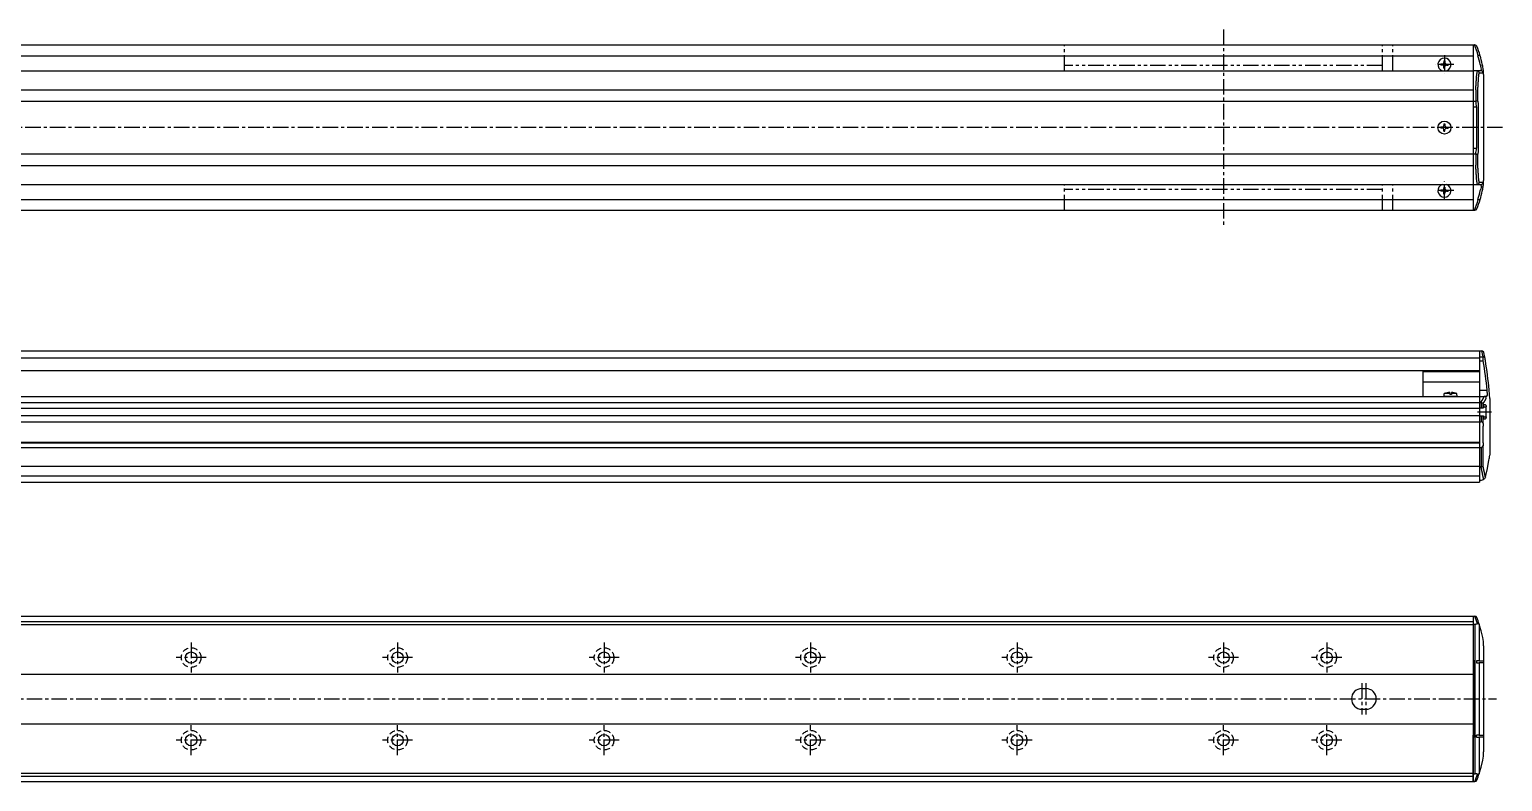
# Model space of a CAD drawing. Extents: x -708 to 734, y 146 to 576.
# Drawn here: x 21 to 734, y 212 to 576 of the extents above; entities that cross this region are included whole.
import ezdxf

# ---------------------------------------------------------------- set-up
doc = ezdxf.new("R2010")
doc.units = 0
for name, pattern in [('CENTER', [12, 7.5, -1.5, 1.5, -1.5]), ('DASHED', [4.5, 3, -1.5]), ('PHANTOM', [15, 7.5, -1.5, 1.5, -1.5, 1.5, -1.5])]:
    doc.linetypes.add(name, pattern=pattern)
doc.layers.get('0').update_dxf_attribs({"linetype": 'CONTINUOUS'})
doc.layers.add('CENTER', color=1, linetype='CENTER')

# ---------------------------------------------------------------- blocks, each defined once
blk = doc.blocks.new('DTL0004')
at = {"color": 0, "linetype": 'CONTINUOUS'}
for p, q in [((-3.15, 0), (-3.04, 1.3)), ((3.15, 0), (-3.15, 0)), ((-0.4, 1.3), (-3.04, 1.3)), ((-0.4, 1.89), (-0.4, 0.9)), ((0.4, 0.9), (-0.4, 0.9)), ((0.4, 1.89), (0.4, 0.9)), ((3.04, 1.3), (0.4, 1.3)), ((3.15, 0), (3.04, 1.3))]:
    blk.add_line(p, q, dxfattribs=at)
for start, end in [(92.87228, 112.35653), (67.64347, 87.12772)]:
    blk.add_arc((0, -6.08), 7.98, start, end, dxfattribs=at)
at = {"color": 0}
blk.add_point((0, 0), dxfattribs=at)
blk.add_point((0, 0), dxfattribs=at)

msp = doc.modelspace()

# ---------------------------------------------------------------- linework, layer by layer
at = {"color": 7, "linetype": 'CONTINUOUS'}
for p, q in [((-537.79, 568.36), (720.21, 568.36)), ((720.21, 568.36), (720.21, 488.36)), ((720.21, 568.36), (720.79, 568.36)), ((720.99, 568.36), (720.79, 568.36)), ((-223.79, 563.16), (720.21, 563.16)), ((704.46, 559.11), (704.46, 558.61)), ((705.21, 559.11), (704.46, 559.11)), ((705.21, 558.61), (704.46, 558.61)), ((705.96, 560.61), (705.96, 559.86)), ((705.96, 560.61), (706.46, 560.61)), ((705.96, 557.11), (705.96, 557.87)), ((705.96, 557.11), (706.46, 557.11)), ((706.46, 560.61), (706.46, 559.86)), ((706.46, 557.11), (706.46, 557.87)), ((707.2, 559.11), (707.96, 559.11)), ((707.2, 558.61), (707.96, 558.61)), ((707.96, 559.11), (707.96, 558.61)), ((722.6, 563.19), (722.45, 563.17)), ((723.59, 558.86), (723.81, 558.13)), ((724.79, 558.09), (724.57, 559.08)), ((-537.79, 555.86), (720.21, 555.86)), ((723.88, 555.86), (720.21, 555.86)), ((723.04, 554.86), (724.87, 554.86)), ((725.11, 555.98), (725.11, 555.99)), ((725.21, 554.01), (725.21, 502.71)), ((-537.79, 546.63), (720.21, 546.63)), ((721.39, 546.61), (721.4, 546.61)), ((721.4, 546.61), (721.4, 541.12)), ((722.38, 541.7), (722.38, 546.44)), ((-537.79, 541.1), (720.21, 541.1)), ((720.21, 541.11), (721.29, 541.11)), ((720.21, 538.36), (721.72, 538.36)), ((721.4, 541.12), (721.29, 541.11)), ((721.72, 538.36), (721.72, 518.36)), ((722.71, 518.36), (722.71, 538.36)), ((704.46, 528.61), (704.46, 528.11)), ((705.21, 528.61), (704.46, 528.61)), ((705.21, 528.11), (704.46, 528.11)), ((705.96, 530.11), (705.96, 529.36)), ((705.96, 530.11), (706.46, 530.11)), ((706.46, 530.11), (706.46, 529.36)), ((707.2, 528.61), (707.96, 528.61)), ((707.2, 528.11), (707.96, 528.11)), ((707.96, 528.61), (707.96, 528.11)), ((705.96, 526.61), (705.96, 527.37)), ((705.96, 526.61), (706.46, 526.61)), ((706.46, 526.61), (706.46, 527.37)), ((-537.79, 515.63), (720.21, 515.63)), ((720.21, 518.36), (721.72, 518.36)), ((720.21, 515.61), (721.29, 515.61)), ((721.29, 515.61), (721.4, 515.61)), ((721.4, 515.61), (721.4, 510.11)), ((722.38, 510.29), (722.38, 515.02)), ((-537.79, 510.09), (720.21, 510.09)), ((721.4, 510.11), (721.39, 510.11)), ((-537.79, 500.86), (720.21, 500.86)), ((705.96, 499.61), (705.96, 498.86)), ((705.96, 499.61), (706.46, 499.61)), ((706.46, 499.61), (706.46, 498.86)), ((720.21, 500.86), (723.88, 500.86)), ((724.87, 501.86), (723.04, 501.86)), ((725.11, 500.73), (725.11, 500.75)), ((-223.79, 493.56), (720.21, 493.56)), ((704.46, 498.11), (704.46, 497.61)), ((705.21, 498.11), (704.46, 498.11)), ((705.21, 497.61), (704.46, 497.61)), ((705.96, 496.11), (705.96, 496.87)), ((705.96, 496.11), (706.46, 496.11)), ((706.46, 496.11), (706.46, 496.87)), ((707.2, 498.11), (707.96, 498.11)), ((707.2, 497.61), (707.96, 497.61)), ((707.96, 498.11), (707.96, 497.61)), ((722.6, 493.54), (722.45, 493.56)), ((723.59, 497.86), (723.81, 498.6)), ((724.57, 497.64), (724.79, 498.64)), ((-537.79, 488.36), (720.21, 488.36)), ((720.21, 488.36), (720.79, 488.36)), ((720.79, 488.36), (720.99, 488.36)), ((-223.79, 420.28), (723.21, 420.28)), ((-223.79, 416.92), (723.21, 416.92)), ((723.21, 420.28), (723.21, 357.78)), ((723.21, 420.28), (723.21, 410.78)), ((723.21, 420.28), (724.39, 420.28)), ((723.21, 420.28), (723.21, 410.78)), ((723.21, 417.39), (724.9, 417.39)), ((723.21, 415.51), (725.06, 415.51)), ((724.4, 420.28), (724.39, 420.28)), ((-223.79, 410.78), (723.21, 410.78)), ((695.71, 410.78), (695.71, 398.28)), ((695.71, 410.31), (723.21, 410.31)), ((695.71, 405.32), (723.21, 405.32)), ((723.21, 401.28), (726.88, 401.28)), ((-537.79, 398.28), (723.21, 398.28)), ((-537.79, 395.28), (723.21, 395.28)), ((-537.79, 392.53), (723.21, 392.53)), ((723.21, 398.28), (725.45, 398.28)), ((723.21, 398.28), (723.21, 356.78)), ((723.21, 395.28), (723.79, 395.28)), ((723.21, 392.68), (725.17, 392.68)), ((723.79, 395.28), (723.99, 395.26)), ((723.99, 395.26), (723.99, 392.68)), ((724.92, 392.68), (724.92, 394.7)), ((726.12, 394.13), (725.17, 394.13)), ((725.17, 394.13), (725.17, 392.68)), ((725.17, 393.13), (726.44, 393.13)), ((726.59, 398.28), (725.45, 398.28)), ((725.45, 398.28), (725.6, 398.27)), ((726.44, 388.43), (726.44, 393.13)), ((726.81, 398.37), (726.59, 398.28)), ((728.11, 398.6), (728.11, 398.59)), ((728.21, 397.28), (728.21, 369.78)), ((-537.79, 389.03), (723.21, 389.03)), ((-537.79, 386.02), (723.21, 386.02)), ((723.21, 388.88), (725.17, 388.88)), ((723.21, 386.02), (723.99, 386.02)), ((723.99, 388.88), (723.99, 386.02)), ((724.92, 385.21), (724.92, 388.88)), ((725.17, 388.88), (725.17, 387.43)), ((725.17, 388.43), (726.44, 388.43)), ((725.17, 387.43), (726.12, 387.43)), ((725.06, 375.78), (725.06, 383.78)), ((-537.79, 376.08), (723.21, 376.08)), ((-537.79, 375.78), (723.21, 375.78)), ((-537.79, 373.54), (723.21, 373.54)), ((723.21, 373.54), (723.99, 373.54)), ((723.99, 373.54), (723.99, 364.28)), ((724.92, 364.55), (724.92, 374.35)), ((-537.79, 364.55), (723.21, 364.55)), ((723.21, 364.28), (723.93, 364.28)), ((723.99, 364.28), (723.93, 364.28)), ((-537.79, 359.78), (723.21, 359.78)), ((-537.79, 356.78), (723.21, 356.78)), ((723.21, 357.78), (724.15, 357.78)), ((726.09, 359.31), (726.05, 359.17)), ((-537.79, 291.83), (720.21, 291.83)), ((-537.79, 289.23), (720.21, 289.23)), ((-537.79, 287.83), (720.21, 287.83)), ((720.21, 291.83), (720.21, 211.83)), ((720.21, 291.83), (720.21, 269.38)), ((720.21, 291.83), (720.93, 291.83)), ((720.21, 288.08), (721.15, 288.08)), ((720.93, 291.83), (720.99, 291.83)), ((721.15, 215.58), (721.15, 288.08)), ((723.05, 288.04), (723.09, 287.91)), ((723.09, 287.91), (723.09, 270.33)), ((725.21, 277.48), (725.21, 226.18)), ((720.66, 270.33), (720.21, 270.33)), ((720.21, 269.38), (720.66, 269.37)), ((720.66, 270.33), (720.66, 233.33)), ((723.09, 270.33), (721.71, 270.33)), ((721.71, 270.33), (721.71, 269.33)), ((721.71, 269.33), (723.09, 269.33)), ((723.09, 270.33), (725.04, 270.33)), ((723.09, 269.33), (723.09, 234.33)), ((725.04, 269.33), (723.09, 269.33)), ((725.04, 270.33), (725.21, 270.27)), ((725.21, 269.27), (725.04, 269.33)), ((-537.79, 263.83), (720.21, 263.83)), ((666.21, 256.83), (668.21, 256.83)), ((666.21, 246.83), (668.21, 246.83)), ((-537.79, 239.83), (720.21, 239.83)), ((720.66, 234.29), (720.21, 234.28)), ((720.21, 211.83), (720.21, 234.28)), ((720.66, 233.33), (720.21, 233.33)), ((723.09, 234.33), (721.71, 234.33)), ((721.71, 233.33), (721.71, 234.33)), ((721.71, 233.33), (723.09, 233.33)), ((723.09, 234.33), (725.04, 234.33)), ((723.09, 233.33), (723.09, 215.75)), ((725.04, 233.33), (723.09, 233.33)), ((725.04, 234.33), (725.21, 234.39)), ((725.21, 233.39), (725.04, 233.33)), ((-537.79, 215.83), (720.21, 215.83)), ((-537.79, 214.43), (720.21, 214.43)), ((720.21, 215.58), (721.15, 215.58)), ((723.09, 215.75), (723.05, 215.62)), ((-537.79, 211.83), (720.21, 211.83)), ((720.21, 211.83), (720.93, 211.83)), ((720.99, 211.83), (720.93, 211.83))]:
    msp.add_line(p, q, dxfattribs=at)
at = {"color": 3, "linetype": 'PHANTOM'}
for p, q in [((522.21, 555.86), (522.21, 568.36)), ((676.21, 555.86), (676.21, 568.36)), ((681.21, 555.86), (681.21, 568.36)), ((676.21, 558.36), (522.21, 558.36)), ((522.21, 488.36), (522.21, 500.86)), ((676.21, 488.36), (676.21, 500.86)), ((681.21, 488.36), (681.21, 500.86)), ((676.21, 498.36), (522.21, 498.36))]:
    msp.add_line(p, q, dxfattribs=at)
at = {"color": 7, "linetype": 'CONTINUOUS'}
for points in [[(723.49, 563.19), (723.49, 563.19), (723.48, 563.21), (723.37, 563.27), (723.17, 563.28), (722.9, 563.25), (722.6, 563.19)], [(724.11, 556.67), (724.02, 557.22), (723.81, 558.13)], [(724.11, 500.06), (724.02, 499.5), (723.81, 498.6)], [(723.49, 493.54), (723.49, 493.54), (723.48, 493.52), (723.37, 493.46), (723.17, 493.45), (722.9, 493.48), (722.6, 493.54)], [(725.06, 415.51), (725.02, 415.94), (724.97, 416.56), (724.93, 417.06), (724.9, 417.39)], [(726.12, 394.13), (726.13, 394.13), (726.24, 394.06), (726.33, 393.89), (726.39, 393.65), (726.43, 393.36), (726.44, 393.13)], [(726.81, 398.37), (727.02, 398.77), (727.11, 399.24)], [(726.44, 388.43), (726.43, 388.33), (726.41, 388.01), (726.35, 387.72), (726.25, 387.52), (726.15, 387.43), (726.12, 387.43)], [(724.92, 385.21), (725, 384.72), (725.06, 383.78)], [(725.06, 375.78), (725.04, 375.24), (724.92, 374.35)], [(726.09, 359.31), (727.01, 363.4), (727.79, 367.36)], [(723.05, 288.04), (723.01, 288.14), (722.86, 288.27), (722.6, 288.32), (722.21, 288.25)], [(724.79, 281.56), (724.01, 284.83), (723.09, 287.91)], [(723.09, 215.75), (724.01, 218.84), (724.79, 222.1)], [(722.21, 215.41), (722.42, 215.35), (722.73, 215.35), (722.95, 215.45), (723.05, 215.62)]]:
    msp.add_lwpolyline(points, dxfattribs=at)
for points in [[(721.39, 546.61, 0), (721.39, 546.68, 0), (721.39, 546.74, 0), (721.4, 546.8, 0), (721.4, 546.86, 0), (721.41, 546.92, 0), (721.41, 546.99, 0), (721.41, 547.05, 0), (721.42, 547.11, 0), (721.42, 547.17, 0), (721.43, 547.23, 0), (721.43, 547.29, 0), (721.44, 547.36, 0), (721.44, 547.42, 0), (721.44, 547.48, 0), (721.45, 547.54, 0), (721.45, 547.6, 0), (721.46, 547.67, 0), (721.46, 547.73, 0), (721.46, 547.79, 0), (721.47, 547.85, 0), (721.47, 547.91, 0), (721.48, 547.98, 0), (721.48, 548.04, 0), (721.49, 548.1, 0), (721.49, 548.16, 0), (721.49, 548.22, 0), (721.5, 548.29, 0), (721.5, 548.35, 0), (721.51, 548.41, 0), (721.51, 548.47, 0), (721.51, 548.53, 0), (721.52, 548.6, 0), (721.52, 548.66, 0), (721.53, 548.72, 0), (721.53, 548.78, 0), (721.53, 548.84, 0), (721.54, 548.9, 0), (721.54, 548.97, 0), (721.55, 549.03, 0), (721.55, 549.09, 0), (721.55, 549.15, 0), (721.56, 549.22, 0), (721.56, 549.28, 0), (721.57, 549.34, 0), (721.57, 549.4, 0), (721.58, 549.46, 0), (721.58, 549.52, 0), (721.58, 549.59, 0), (721.59, 549.65, 0), (721.59, 549.71, 0), (721.6, 549.77, 0), (721.6, 549.84, 0), (721.6, 549.9, 0), (721.61, 549.96, 0), (721.61, 550.02, 0), (721.61, 550.08, 0), (721.62, 550.14, 0), (721.62, 550.21, 0), (721.63, 550.27, 0), (721.63, 550.33, 0), (721.63, 550.39, 0), (721.64, 550.45, 0), (721.64, 550.52, 0), (721.65, 550.58, 0), (721.65, 550.64, 0), (721.65, 550.7, 0), (721.66, 550.76, 0), (721.66, 550.83, 0), (721.67, 550.89, 0), (721.67, 550.95, 0), (721.67, 551.01, 0), (721.68, 551.07, 0), (721.68, 551.14, 0), (721.69, 551.2, 0), (721.69, 551.26, 0), (721.69, 551.32, 0), (721.7, 551.38, 0), (721.7, 551.45, 0), (721.71, 551.51, 0), (721.71, 551.57, 0), (721.71, 551.63, 0), (721.72, 551.69, 0), (721.72, 551.76, 0), (721.73, 551.82, 0), (721.73, 551.88, 0), (721.74, 551.94, 0), (721.74, 552, 0), (721.74, 552.07, 0), (721.75, 552.13, 0), (721.75, 552.19, 0), (721.75, 552.25, 0), (721.76, 552.31, 0), (721.76, 552.38, 0), (721.77, 552.44, 0), (721.77, 552.5, 0), (721.77, 552.56, 0), (721.78, 552.62, 0), (721.78, 552.69, 0), (721.79, 552.75, 0), (721.79, 552.81, 0), (721.79, 552.87, 0), (721.8, 552.93, 0), (721.8, 553, 0), (721.8, 553.06, 0), (721.81, 553.12, 0), (721.81, 553.18, 0), (721.82, 553.24, 0), (721.82, 553.31, 0), (721.83, 553.37, 0), (721.83, 553.43, 0), (721.83, 553.49, 0), (721.84, 553.55, 0), (721.84, 553.62, 0), (721.84, 553.68, 0), (721.85, 553.74, 0), (721.85, 553.8, 0), (721.86, 553.87, 0), (721.86, 553.93, 0), (721.86, 553.99, 0), (721.87, 554.05, 0), (721.87, 554.11, 0), (721.88, 554.17, 0), (721.88, 554.24, 0), (721.88, 554.3, 0), (721.89, 554.36, 0), (721.89, 554.42, 0), (721.89, 554.49, 0), (721.9, 554.55, 0)], [(722.38, 546.44, 0), (722.38, 546.5, 0), (722.39, 546.56, 0), (722.39, 546.62, 0), (722.4, 546.68, 0), (722.4, 546.74, 0), (722.4, 546.8, 0), (722.41, 546.86, 0), (722.41, 546.92, 0), (722.42, 546.98, 0), (722.42, 547.04, 0), (722.42, 547.1, 0), (722.43, 547.16, 0), (722.43, 547.23, 0), (722.44, 547.29, 0), (722.44, 547.35, 0), (722.45, 547.41, 0), (722.45, 547.47, 0), (722.45, 547.53, 0), (722.46, 547.59, 0), (722.46, 547.65, 0), (722.47, 547.71, 0), (722.47, 547.77, 0), (722.47, 547.83, 0), (722.48, 547.89, 0), (722.48, 547.95, 0), (722.49, 548.01, 0), (722.49, 548.07, 0), (722.49, 548.13, 0), (722.5, 548.2, 0), (722.5, 548.26, 0), (722.51, 548.32, 0), (722.51, 548.38, 0), (722.51, 548.44, 0), (722.52, 548.5, 0), (722.52, 548.56, 0), (722.53, 548.62, 0), (722.53, 548.68, 0), (722.53, 548.74, 0), (722.54, 548.8, 0), (722.54, 548.86, 0), (722.55, 548.92, 0), (722.55, 548.98, 0), (722.55, 549.04, 0), (722.56, 549.11, 0), (722.56, 549.17, 0), (722.57, 549.23, 0), (722.57, 549.29, 0), (722.57, 549.35, 0), (722.58, 549.41, 0), (722.58, 549.47, 0), (722.59, 549.53, 0), (722.59, 549.59, 0), (722.59, 549.65, 0), (722.6, 549.71, 0), (722.6, 549.77, 0), (722.61, 549.83, 0), (722.61, 549.89, 0), (722.61, 549.96, 0), (722.62, 550.02, 0), (722.62, 550.08, 0), (722.63, 550.14, 0), (722.63, 550.2, 0), (722.63, 550.26, 0), (722.64, 550.32, 0), (722.64, 550.38, 0), (722.64, 550.44, 0), (722.65, 550.5, 0), (722.65, 550.56, 0), (722.66, 550.62, 0), (722.66, 550.68, 0), (722.66, 550.74, 0), (722.67, 550.8, 0), (722.67, 550.87, 0), (722.68, 550.93, 0), (722.68, 550.99, 0), (722.68, 551.05, 0), (722.69, 551.11, 0), (722.69, 551.17, 0), (722.7, 551.23, 0), (722.7, 551.29, 0), (722.7, 551.35, 0), (722.71, 551.41, 0), (722.71, 551.47, 0), (722.72, 551.53, 0), (722.72, 551.59, 0), (722.72, 551.65, 0), (722.73, 551.71, 0), (722.73, 551.78, 0), (722.74, 551.84, 0), (722.74, 551.9, 0), (722.74, 551.96, 0), (722.75, 552.02, 0), (722.75, 552.08, 0), (722.75, 552.14, 0), (722.76, 552.2, 0), (722.76, 552.26, 0), (722.77, 552.32, 0), (722.77, 552.38, 0), (722.77, 552.44, 0), (722.78, 552.5, 0), (722.78, 552.57, 0), (722.78, 552.63, 0), (722.79, 552.69, 0), (722.79, 552.75, 0), (722.8, 552.81, 0), (722.8, 552.87, 0), (722.8, 552.93, 0), (722.81, 552.99, 0), (722.81, 553.05, 0), (722.82, 553.11, 0), (722.82, 553.17, 0), (722.82, 553.23, 0), (722.83, 553.29, 0), (722.83, 553.35, 0), (722.84, 553.42, 0), (722.84, 553.48, 0), (722.84, 553.54, 0), (722.85, 553.6, 0), (722.85, 553.66, 0), (722.85, 553.72, 0), (722.86, 553.78, 0), (722.86, 553.84, 0), (722.87, 553.9, 0), (722.87, 553.96, 0), (722.87, 554.02, 0), (722.88, 554.08, 0), (722.88, 554.14, 0), (722.88, 554.21, 0)], [(721.9, 502.18, 0), (721.89, 502.24, 0), (721.89, 502.3, 0), (721.89, 502.37, 0), (721.88, 502.43, 0), (721.88, 502.49, 0), (721.88, 502.55, 0), (721.87, 502.61, 0), (721.87, 502.68, 0), (721.86, 502.74, 0), (721.86, 502.8, 0), (721.86, 502.86, 0), (721.85, 502.92, 0), (721.85, 502.99, 0), (721.84, 503.05, 0), (721.84, 503.11, 0), (721.84, 503.17, 0), (721.83, 503.24, 0), (721.83, 503.3, 0), (721.83, 503.36, 0), (721.82, 503.42, 0), (721.82, 503.48, 0), (721.81, 503.54, 0), (721.81, 503.61, 0), (721.8, 503.67, 0), (721.8, 503.73, 0), (721.8, 503.79, 0), (721.79, 503.85, 0), (721.79, 503.92, 0), (721.79, 503.98, 0), (721.78, 504.04, 0), (721.78, 504.1, 0), (721.77, 504.17, 0), (721.77, 504.23, 0), (721.77, 504.29, 0), (721.76, 504.35, 0), (721.76, 504.41, 0), (721.75, 504.48, 0), (721.75, 504.54, 0), (721.75, 504.6, 0), (721.74, 504.66, 0), (721.74, 504.72, 0), (721.74, 504.79, 0), (721.73, 504.85, 0), (721.73, 504.91, 0), (721.72, 504.97, 0), (721.72, 505.03, 0), (721.71, 505.1, 0), (721.71, 505.16, 0), (721.71, 505.22, 0), (721.7, 505.28, 0), (721.7, 505.34, 0), (721.69, 505.4, 0), (721.69, 505.47, 0), (721.69, 505.53, 0), (721.68, 505.59, 0), (721.68, 505.65, 0), (721.67, 505.71, 0), (721.67, 505.78, 0), (721.67, 505.84, 0), (721.66, 505.9, 0), (721.66, 505.96, 0), (721.65, 506.02, 0), (721.65, 506.09, 0), (721.65, 506.15, 0), (721.64, 506.21, 0), (721.64, 506.27, 0), (721.63, 506.33, 0), (721.63, 506.4, 0), (721.63, 506.46, 0), (721.62, 506.52, 0), (721.62, 506.58, 0), (721.61, 506.64, 0), (721.61, 506.71, 0), (721.61, 506.77, 0), (721.6, 506.83, 0), (721.6, 506.89, 0), (721.6, 506.95, 0), (721.59, 507.02, 0), (721.59, 507.08, 0), (721.58, 507.14, 0), (721.58, 507.2, 0), (721.58, 507.26, 0), (721.57, 507.33, 0), (721.57, 507.39, 0), (721.56, 507.45, 0), (721.56, 507.51, 0), (721.55, 507.57, 0), (721.55, 507.64, 0), (721.55, 507.7, 0), (721.54, 507.76, 0), (721.54, 507.82, 0), (721.53, 507.88, 0), (721.53, 507.95, 0), (721.53, 508.01, 0), (721.52, 508.07, 0), (721.52, 508.13, 0), (721.51, 508.19, 0), (721.51, 508.26, 0), (721.51, 508.32, 0), (721.5, 508.38, 0), (721.5, 508.44, 0), (721.49, 508.5, 0), (721.49, 508.57, 0), (721.49, 508.63, 0), (721.48, 508.69, 0), (721.48, 508.75, 0), (721.47, 508.81, 0), (721.47, 508.88, 0), (721.46, 508.94, 0), (721.46, 509, 0), (721.46, 509.06, 0), (721.45, 509.12, 0), (721.45, 509.18, 0), (721.44, 509.25, 0), (721.44, 509.31, 0), (721.44, 509.37, 0), (721.43, 509.43, 0), (721.43, 509.49, 0), (721.42, 509.56, 0), (721.42, 509.62, 0), (721.41, 509.68, 0), (721.41, 509.74, 0), (721.41, 509.8, 0), (721.4, 509.87, 0), (721.4, 509.93, 0), (721.39, 509.99, 0), (721.39, 510.05, 0), (721.39, 510.11, 0)], [(722.88, 502.52, 0), (722.88, 502.58, 0), (722.88, 502.64, 0), (722.87, 502.7, 0), (722.87, 502.76, 0), (722.87, 502.83, 0), (722.86, 502.89, 0), (722.86, 502.95, 0), (722.85, 503.01, 0), (722.85, 503.07, 0), (722.85, 503.13, 0), (722.84, 503.19, 0), (722.84, 503.25, 0), (722.84, 503.31, 0), (722.83, 503.37, 0), (722.83, 503.43, 0), (722.82, 503.49, 0), (722.82, 503.55, 0), (722.82, 503.62, 0), (722.81, 503.68, 0), (722.81, 503.74, 0), (722.8, 503.8, 0), (722.8, 503.86, 0), (722.8, 503.92, 0), (722.79, 503.98, 0), (722.79, 504.04, 0), (722.78, 504.1, 0), (722.78, 504.16, 0), (722.78, 504.22, 0), (722.77, 504.28, 0), (722.77, 504.34, 0), (722.77, 504.4, 0), (722.76, 504.47, 0), (722.76, 504.53, 0), (722.75, 504.59, 0), (722.75, 504.65, 0), (722.75, 504.71, 0), (722.74, 504.77, 0), (722.74, 504.83, 0), (722.74, 504.89, 0), (722.73, 504.95, 0), (722.73, 505.01, 0), (722.72, 505.07, 0), (722.72, 505.13, 0), (722.72, 505.19, 0), (722.71, 505.25, 0), (722.71, 505.32, 0), (722.7, 505.38, 0), (722.7, 505.44, 0), (722.7, 505.5, 0), (722.69, 505.56, 0), (722.69, 505.62, 0), (722.68, 505.68, 0), (722.68, 505.74, 0), (722.68, 505.8, 0), (722.67, 505.86, 0), (722.67, 505.92, 0), (722.66, 505.98, 0), (722.66, 506.04, 0), (722.66, 506.11, 0), (722.65, 506.17, 0), (722.65, 506.23, 0), (722.64, 506.29, 0), (722.64, 506.35, 0), (722.64, 506.41, 0), (722.63, 506.47, 0), (722.63, 506.53, 0), (722.63, 506.59, 0), (722.62, 506.65, 0), (722.62, 506.71, 0), (722.61, 506.77, 0), (722.61, 506.83, 0), (722.61, 506.89, 0), (722.6, 506.95, 0), (722.6, 507.01, 0), (722.59, 507.08, 0), (722.59, 507.14, 0), (722.59, 507.2, 0), (722.58, 507.26, 0), (722.58, 507.32, 0), (722.57, 507.38, 0), (722.57, 507.44, 0), (722.57, 507.5, 0), (722.56, 507.56, 0), (722.56, 507.62, 0), (722.55, 507.68, 0), (722.55, 507.74, 0), (722.55, 507.8, 0), (722.54, 507.87, 0), (722.54, 507.93, 0), (722.53, 507.99, 0), (722.53, 508.05, 0), (722.53, 508.11, 0), (722.52, 508.17, 0), (722.52, 508.23, 0), (722.51, 508.29, 0), (722.51, 508.35, 0), (722.51, 508.41, 0), (722.5, 508.47, 0), (722.5, 508.53, 0), (722.49, 508.59, 0), (722.49, 508.65, 0), (722.49, 508.71, 0), (722.48, 508.77, 0), (722.48, 508.83, 0), (722.47, 508.9, 0), (722.47, 508.96, 0), (722.47, 509.02, 0), (722.46, 509.08, 0), (722.46, 509.14, 0), (722.45, 509.2, 0), (722.45, 509.26, 0), (722.45, 509.32, 0), (722.44, 509.38, 0), (722.44, 509.44, 0), (722.43, 509.5, 0), (722.43, 509.56, 0), (722.42, 509.62, 0), (722.42, 509.68, 0), (722.42, 509.75, 0), (722.41, 509.8, 0), (722.41, 509.87, 0), (722.4, 509.93, 0), (722.4, 509.99, 0), (722.4, 510.05, 0), (722.39, 510.11, 0), (722.39, 510.17, 0), (722.38, 510.23, 0), (722.38, 510.29, 0)], [(723.79, 395.28, 0), (723.8, 395.3, 0), (723.82, 395.33, 0), (723.84, 395.35, 0), (723.85, 395.37, 0), (723.87, 395.39, 0), (723.88, 395.42, 0), (723.9, 395.44, 0), (723.92, 395.46, 0), (723.93, 395.49, 0), (723.95, 395.51, 0), (723.96, 395.53, 0), (723.98, 395.56, 0), (724, 395.58, 0), (724.01, 395.6, 0), (724.03, 395.62, 0), (724.04, 395.65, 0), (724.06, 395.67, 0), (724.07, 395.69, 0), (724.09, 395.72, 0), (724.1, 395.74, 0), (724.12, 395.76, 0), (724.13, 395.79, 0), (724.15, 395.81, 0), (724.16, 395.83, 0), (724.18, 395.86, 0), (724.19, 395.88, 0), (724.21, 395.9, 0), (724.23, 395.93, 0), (724.24, 395.95, 0), (724.26, 395.97, 0), (724.27, 396, 0), (724.29, 396.02, 0), (724.3, 396.04, 0), (724.32, 396.06, 0), (724.33, 396.09, 0), (724.35, 396.11, 0), (724.36, 396.13, 0), (724.38, 396.16, 0), (724.39, 396.18, 0), (724.4, 396.2, 0), (724.42, 396.23, 0), (724.43, 396.25, 0), (724.45, 396.27, 0), (724.46, 396.3, 0), (724.48, 396.32, 0), (724.49, 396.34, 0), (724.51, 396.37, 0), (724.52, 396.39, 0), (724.54, 396.41, 0), (724.55, 396.44, 0), (724.57, 396.46, 0), (724.58, 396.48, 0), (724.6, 396.51, 0), (724.61, 396.53, 0), (724.62, 396.55, 0), (724.64, 396.58, 0), (724.65, 396.6, 0), (724.67, 396.62, 0), (724.68, 396.65, 0), (724.7, 396.67, 0), (724.71, 396.69, 0), (724.72, 396.72, 0), (724.74, 396.74, 0), (724.75, 396.76, 0), (724.77, 396.79, 0), (724.78, 396.81, 0), (724.79, 396.83, 0), (724.81, 396.86, 0), (724.82, 396.88, 0), (724.84, 396.9, 0), (724.85, 396.93, 0), (724.86, 396.95, 0), (724.88, 396.97, 0), (724.89, 397, 0), (724.91, 397.02, 0), (724.92, 397.04, 0), (724.93, 397.07, 0), (724.95, 397.09, 0), (724.96, 397.11, 0), (724.98, 397.14, 0), (724.99, 397.16, 0), (725, 397.18, 0), (725.01, 397.21, 0), (725.03, 397.23, 0), (725.04, 397.25, 0), (725.06, 397.28, 0), (725.07, 397.3, 0), (725.08, 397.32, 0), (725.1, 397.35, 0), (725.11, 397.37, 0), (725.12, 397.39, 0), (725.14, 397.42, 0), (725.15, 397.44, 0), (725.16, 397.47, 0), (725.18, 397.49, 0), (725.19, 397.51, 0), (725.2, 397.54, 0), (725.21, 397.56, 0), (725.23, 397.58, 0), (725.24, 397.61, 0), (725.25, 397.63, 0), (725.27, 397.65, 0), (725.28, 397.68, 0), (725.29, 397.7, 0), (725.31, 397.73, 0), (725.32, 397.75, 0), (725.33, 397.77, 0), (725.35, 397.8, 0), (725.36, 397.82, 0), (725.37, 397.84, 0), (725.38, 397.87, 0), (725.4, 397.89, 0), (725.41, 397.91, 0), (725.42, 397.94, 0), (725.43, 397.96, 0), (725.45, 397.99, 0), (725.46, 398.01, 0), (725.47, 398.03, 0), (725.48, 398.06, 0), (725.5, 398.08, 0), (725.51, 398.1, 0), (725.52, 398.13, 0), (725.53, 398.15, 0), (725.55, 398.17, 0), (725.56, 398.2, 0), (725.57, 398.22, 0), (725.58, 398.25, 0), (725.6, 398.27, 0)], [(724.92, 394.7, 0), (724.93, 394.72, 0), (724.95, 394.74, 0), (724.96, 394.76, 0), (724.97, 394.78, 0), (724.99, 394.8, 0), (725, 394.82, 0), (725.01, 394.84, 0), (725.03, 394.86, 0), (725.04, 394.88, 0), (725.05, 394.9, 0), (725.07, 394.92, 0), (725.08, 394.94, 0), (725.1, 394.96, 0), (725.11, 394.98, 0), (725.12, 395, 0), (725.13, 395.02, 0), (725.15, 395.04, 0), (725.16, 395.06, 0), (725.17, 395.08, 0), (725.19, 395.1, 0), (725.2, 395.12, 0), (725.21, 395.14, 0), (725.23, 395.16, 0), (725.24, 395.18, 0), (725.25, 395.2, 0), (725.27, 395.22, 0), (725.28, 395.24, 0), (725.29, 395.26, 0), (725.31, 395.28, 0), (725.32, 395.3, 0), (725.33, 395.32, 0), (725.35, 395.34, 0), (725.36, 395.36, 0), (725.37, 395.38, 0), (725.38, 395.4, 0), (725.4, 395.42, 0), (725.41, 395.44, 0), (725.42, 395.46, 0), (725.44, 395.48, 0), (725.45, 395.5, 0), (725.46, 395.52, 0), (725.47, 395.54, 0), (725.49, 395.56, 0), (725.5, 395.58, 0), (725.51, 395.6, 0), (725.52, 395.62, 0), (725.54, 395.64, 0), (725.55, 395.66, 0), (725.56, 395.68, 0), (725.58, 395.7, 0), (725.59, 395.72, 0), (725.6, 395.74, 0), (725.61, 395.76, 0), (725.62, 395.78, 0), (725.64, 395.8, 0), (725.65, 395.82, 0), (725.66, 395.84, 0), (725.67, 395.86, 0), (725.69, 395.88, 0), (725.7, 395.9, 0), (725.71, 395.92, 0), (725.72, 395.94, 0), (725.74, 395.96, 0), (725.75, 395.98, 0), (725.76, 396, 0), (725.77, 396.02, 0), (725.79, 396.04, 0), (725.8, 396.06, 0), (725.81, 396.08, 0), (725.82, 396.1, 0), (725.84, 396.12, 0), (725.85, 396.14, 0), (725.86, 396.16, 0), (725.87, 396.18, 0), (725.88, 396.2, 0), (725.89, 396.22, 0), (725.91, 396.24, 0), (725.92, 396.26, 0), (725.93, 396.29, 0), (725.94, 396.31, 0), (725.95, 396.32, 0), (725.97, 396.35, 0), (725.98, 396.37, 0), (725.99, 396.39, 0), (726, 396.41, 0), (726.01, 396.43, 0), (726.02, 396.45, 0), (726.04, 396.47, 0), (726.05, 396.49, 0), (726.06, 396.51, 0), (726.07, 396.53, 0), (726.08, 396.55, 0), (726.1, 396.57, 0), (726.11, 396.59, 0), (726.12, 396.61, 0), (726.13, 396.63, 0), (726.14, 396.65, 0), (726.15, 396.67, 0), (726.16, 396.69, 0), (726.18, 396.71, 0), (726.19, 396.73, 0), (726.2, 396.75, 0), (726.21, 396.77, 0), (726.22, 396.79, 0), (726.23, 396.81, 0), (726.25, 396.83, 0), (726.26, 396.85, 0), (726.27, 396.87, 0), (726.28, 396.89, 0), (726.29, 396.91, 0), (726.3, 396.93, 0), (726.31, 396.95, 0), (726.32, 396.97, 0), (726.34, 396.99, 0), (726.35, 397.01, 0), (726.36, 397.04, 0), (726.37, 397.06, 0), (726.38, 397.08, 0), (726.39, 397.1, 0), (726.4, 397.12, 0), (726.41, 397.14, 0), (726.42, 397.16, 0), (726.43, 397.18, 0), (726.44, 397.2, 0), (726.46, 397.22, 0), (726.47, 397.24, 0), (726.48, 397.26, 0), (726.49, 397.28, 0)], [(725.21, 358.09, 0), (725.2, 358.13, 0), (725.19, 358.18, 0), (725.19, 358.23, 0), (725.18, 358.28, 0), (725.17, 358.33, 0), (725.16, 358.38, 0), (725.15, 358.43, 0), (725.14, 358.48, 0), (725.13, 358.53, 0), (725.12, 358.57, 0), (725.11, 358.62, 0), (725.1, 358.67, 0), (725.09, 358.72, 0), (725.08, 358.77, 0), (725.08, 358.82, 0), (725.07, 358.87, 0), (725.06, 358.92, 0), (725.05, 358.97, 0), (725.04, 359.01, 0), (725.03, 359.06, 0), (725.02, 359.11, 0), (725.01, 359.16, 0), (725, 359.21, 0), (724.99, 359.26, 0), (724.98, 359.31, 0), (724.97, 359.36, 0), (724.96, 359.4, 0), (724.95, 359.45, 0), (724.94, 359.5, 0), (724.93, 359.55, 0), (724.92, 359.6, 0), (724.91, 359.65, 0), (724.9, 359.7, 0), (724.9, 359.75, 0), (724.89, 359.79, 0), (724.88, 359.84, 0), (724.87, 359.89, 0), (724.86, 359.94, 0), (724.85, 359.99, 0), (724.84, 360.04, 0), (724.83, 360.09, 0), (724.82, 360.13, 0), (724.81, 360.18, 0), (724.8, 360.23, 0), (724.79, 360.28, 0), (724.78, 360.33, 0), (724.77, 360.38, 0), (724.76, 360.43, 0), (724.75, 360.47, 0), (724.74, 360.52, 0), (724.73, 360.57, 0), (724.72, 360.62, 0), (724.71, 360.67, 0), (724.7, 360.72, 0), (724.69, 360.76, 0), (724.68, 360.81, 0), (724.67, 360.86, 0), (724.66, 360.91, 0), (724.65, 360.96, 0), (724.64, 361.01, 0), (724.63, 361.06, 0), (724.62, 361.1, 0), (724.61, 361.15, 0), (724.6, 361.2, 0), (724.59, 361.25, 0), (724.58, 361.3, 0), (724.57, 361.35, 0), (724.56, 361.39, 0), (724.55, 361.44, 0), (724.54, 361.49, 0), (724.53, 361.54, 0), (724.52, 361.59, 0), (724.51, 361.64, 0), (724.5, 361.68, 0), (724.49, 361.73, 0), (724.48, 361.78, 0), (724.47, 361.83, 0), (724.46, 361.88, 0), (724.45, 361.93, 0), (724.44, 361.97, 0), (724.43, 362.02, 0), (724.42, 362.07, 0), (724.41, 362.12, 0), (724.4, 362.17, 0), (724.39, 362.21, 0), (724.38, 362.26, 0), (724.37, 362.31, 0), (724.36, 362.36, 0), (724.35, 362.41, 0), (724.34, 362.46, 0), (724.33, 362.5, 0), (724.32, 362.55, 0), (724.31, 362.6, 0), (724.3, 362.65, 0), (724.29, 362.7, 0), (724.28, 362.75, 0), (724.26, 362.79, 0), (724.25, 362.84, 0), (724.24, 362.89, 0), (724.23, 362.94, 0), (724.22, 362.99, 0), (724.21, 363.03, 0), (724.2, 363.08, 0), (724.19, 363.13, 0), (724.18, 363.18, 0), (724.17, 363.23, 0), (724.16, 363.27, 0), (724.15, 363.32, 0), (724.14, 363.37, 0), (724.13, 363.42, 0), (724.12, 363.47, 0), (724.11, 363.51, 0), (724.1, 363.56, 0), (724.09, 363.61, 0), (724.08, 363.66, 0), (724.06, 363.7, 0), (724.05, 363.75, 0), (724.04, 363.8, 0), (724.03, 363.85, 0), (724.02, 363.9, 0), (724.01, 363.94, 0), (724, 363.99, 0), (723.99, 364.04, 0), (723.98, 364.09, 0), (723.97, 364.14, 0), (723.96, 364.18, 0), (723.95, 364.23, 0), (723.93, 364.28, 0)], [(726.05, 359.17, 0), (726.04, 359.21, 0), (726.04, 359.25, 0), (726.03, 359.3, 0), (726.02, 359.34, 0), (726.01, 359.38, 0), (726, 359.43, 0), (726, 359.47, 0), (725.99, 359.51, 0), (725.98, 359.55, 0), (725.97, 359.59, 0), (725.96, 359.64, 0), (725.95, 359.68, 0), (725.95, 359.72, 0), (725.94, 359.76, 0), (725.93, 359.81, 0), (725.92, 359.85, 0), (725.91, 359.89, 0), (725.9, 359.93, 0), (725.9, 359.98, 0), (725.89, 360.02, 0), (725.88, 360.06, 0), (725.87, 360.1, 0), (725.86, 360.14, 0), (725.85, 360.19, 0), (725.85, 360.23, 0), (725.84, 360.27, 0), (725.83, 360.31, 0), (725.82, 360.36, 0), (725.81, 360.4, 0), (725.8, 360.44, 0), (725.79, 360.48, 0), (725.79, 360.52, 0), (725.78, 360.57, 0), (725.77, 360.61, 0), (725.76, 360.65, 0), (725.75, 360.69, 0), (725.74, 360.74, 0), (725.74, 360.78, 0), (725.73, 360.82, 0), (725.72, 360.86, 0), (725.71, 360.9, 0), (725.7, 360.95, 0), (725.69, 360.99, 0), (725.68, 361.03, 0), (725.67, 361.07, 0), (725.67, 361.12, 0), (725.66, 361.16, 0), (725.65, 361.2, 0), (725.64, 361.24, 0), (725.63, 361.28, 0), (725.62, 361.33, 0), (725.61, 361.37, 0), (725.61, 361.41, 0), (725.6, 361.45, 0), (725.59, 361.49, 0), (725.58, 361.54, 0), (725.57, 361.58, 0), (725.56, 361.62, 0), (725.55, 361.66, 0), (725.54, 361.7, 0), (725.53, 361.75, 0), (725.53, 361.79, 0), (725.52, 361.83, 0), (725.51, 361.87, 0), (725.5, 361.91, 0), (725.49, 361.96, 0), (725.48, 362, 0), (725.47, 362.04, 0), (725.46, 362.08, 0), (725.45, 362.12, 0), (725.45, 362.17, 0), (725.44, 362.21, 0), (725.43, 362.25, 0), (725.42, 362.29, 0), (725.41, 362.33, 0), (725.4, 362.38, 0), (725.39, 362.42, 0), (725.38, 362.46, 0), (725.37, 362.5, 0), (725.37, 362.54, 0), (725.36, 362.59, 0), (725.35, 362.63, 0), (725.34, 362.67, 0), (725.33, 362.71, 0), (725.32, 362.75, 0), (725.31, 362.8, 0), (725.3, 362.84, 0), (725.29, 362.88, 0), (725.28, 362.92, 0), (725.27, 362.96, 0), (725.26, 363, 0), (725.26, 363.05, 0), (725.25, 363.09, 0), (725.24, 363.13, 0), (725.23, 363.17, 0), (725.22, 363.21, 0), (725.21, 363.25, 0), (725.2, 363.3, 0), (725.19, 363.34, 0), (725.18, 363.38, 0), (725.17, 363.42, 0), (725.16, 363.46, 0), (725.15, 363.51, 0), (725.14, 363.55, 0), (725.14, 363.59, 0), (725.13, 363.63, 0), (725.12, 363.67, 0), (725.11, 363.71, 0), (725.1, 363.76, 0), (725.09, 363.8, 0), (725.08, 363.84, 0), (725.07, 363.88, 0), (725.06, 363.92, 0), (725.05, 363.96, 0), (725.04, 364.01, 0), (725.03, 364.05, 0), (725.02, 364.09, 0), (725.01, 364.13, 0), (725, 364.17, 0), (725, 364.21, 0), (724.99, 364.26, 0), (724.98, 364.3, 0), (724.97, 364.34, 0), (724.96, 364.38, 0), (724.95, 364.42, 0), (724.94, 364.46, 0), (724.93, 364.51, 0), (724.92, 364.55, 0)], [(721.15, 288.08, 0), (721.16, 288.08, 0), (721.17, 288.08, 0), (721.17, 288.08, 0), (721.18, 288.08, 0), (721.19, 288.08, 0), (721.2, 288.08, 0), (721.21, 288.08, 0), (721.22, 288.08, 0), (721.23, 288.08, 0), (721.24, 288.08, 0), (721.25, 288.08, 0), (721.25, 288.08, 0), (721.26, 288.08, 0), (721.27, 288.08, 0), (721.28, 288.08, 0), (721.29, 288.08, 0), (721.3, 288.08, 0), (721.31, 288.08, 0), (721.32, 288.08, 0), (721.32, 288.08, 0), (721.33, 288.08, 0), (721.34, 288.08, 0), (721.35, 288.08, 0), (721.36, 288.08, 0), (721.37, 288.08, 0), (721.38, 288.08, 0), (721.38, 288.08, 0), (721.39, 288.09, 0), (721.4, 288.09, 0), (721.41, 288.09, 0), (721.42, 288.09, 0), (721.43, 288.09, 0), (721.44, 288.09, 0), (721.45, 288.09, 0), (721.45, 288.09, 0), (721.46, 288.09, 0), (721.47, 288.09, 0), (721.48, 288.09, 0), (721.49, 288.09, 0), (721.5, 288.1, 0), (721.51, 288.1, 0), (721.51, 288.1, 0), (721.52, 288.1, 0), (721.53, 288.1, 0), (721.54, 288.1, 0), (721.55, 288.1, 0), (721.56, 288.1, 0), (721.57, 288.1, 0), (721.58, 288.1, 0), (721.58, 288.11, 0), (721.59, 288.11, 0), (721.6, 288.11, 0), (721.61, 288.11, 0), (721.62, 288.11, 0), (721.63, 288.11, 0), (721.63, 288.11, 0), (721.64, 288.11, 0), (721.65, 288.11, 0), (721.66, 288.12, 0), (721.67, 288.12, 0), (721.68, 288.12, 0), (721.69, 288.12, 0), (721.69, 288.12, 0), (721.7, 288.12, 0), (721.71, 288.12, 0), (721.72, 288.12, 0), (721.73, 288.13, 0), (721.74, 288.13, 0), (721.74, 288.13, 0), (721.75, 288.13, 0), (721.76, 288.13, 0), (721.77, 288.13, 0), (721.78, 288.14, 0), (721.79, 288.14, 0), (721.79, 288.14, 0), (721.8, 288.14, 0), (721.81, 288.14, 0), (721.82, 288.14, 0), (721.83, 288.15, 0), (721.84, 288.15, 0), (721.84, 288.15, 0), (721.85, 288.15, 0), (721.86, 288.15, 0), (721.87, 288.15, 0), (721.88, 288.16, 0), (721.88, 288.16, 0), (721.89, 288.16, 0), (721.9, 288.16, 0), (721.91, 288.16, 0), (721.92, 288.17, 0), (721.92, 288.17, 0), (721.93, 288.17, 0), (721.94, 288.17, 0), (721.95, 288.17, 0), (721.96, 288.18, 0), (721.97, 288.18, 0), (721.97, 288.18, 0), (721.98, 288.18, 0), (721.99, 288.18, 0), (722, 288.19, 0), (722, 288.19, 0), (722.01, 288.19, 0), (722.02, 288.19, 0), (722.03, 288.19, 0), (722.04, 288.2, 0), (722.04, 288.2, 0), (722.05, 288.2, 0), (722.06, 288.2, 0), (722.07, 288.21, 0), (722.08, 288.21, 0), (722.08, 288.21, 0), (722.09, 288.21, 0), (722.1, 288.22, 0), (722.11, 288.22, 0), (722.12, 288.22, 0), (722.12, 288.22, 0), (722.13, 288.23, 0), (722.14, 288.23, 0), (722.14, 288.23, 0), (722.15, 288.23, 0), (722.16, 288.24, 0), (722.17, 288.24, 0), (722.17, 288.24, 0), (722.18, 288.24, 0), (722.19, 288.25, 0), (722.2, 288.25, 0), (722.2, 288.25, 0), (722.21, 288.25, 0)], [(722.21, 215.41, 0), (722.2, 215.41, 0), (722.2, 215.41, 0), (722.19, 215.41, 0), (722.18, 215.42, 0), (722.17, 215.42, 0), (722.17, 215.42, 0), (722.16, 215.42, 0), (722.15, 215.43, 0), (722.14, 215.43, 0), (722.14, 215.43, 0), (722.13, 215.43, 0), (722.12, 215.44, 0), (722.12, 215.44, 0), (722.11, 215.44, 0), (722.1, 215.44, 0), (722.09, 215.45, 0), (722.08, 215.45, 0), (722.08, 215.45, 0), (722.07, 215.45, 0), (722.06, 215.46, 0), (722.05, 215.46, 0), (722.04, 215.46, 0), (722.04, 215.46, 0), (722.03, 215.47, 0), (722.02, 215.47, 0), (722.01, 215.47, 0), (722, 215.47, 0), (722, 215.47, 0), (721.99, 215.48, 0), (721.98, 215.48, 0), (721.97, 215.48, 0), (721.97, 215.48, 0), (721.96, 215.48, 0), (721.95, 215.49, 0), (721.94, 215.49, 0), (721.93, 215.49, 0), (721.92, 215.49, 0), (721.92, 215.49, 0), (721.91, 215.5, 0), (721.9, 215.5, 0), (721.89, 215.5, 0), (721.88, 215.5, 0), (721.88, 215.5, 0), (721.87, 215.5, 0), (721.86, 215.51, 0), (721.85, 215.51, 0), (721.84, 215.51, 0), (721.84, 215.51, 0), (721.83, 215.51, 0), (721.82, 215.52, 0), (721.81, 215.52, 0), (721.8, 215.52, 0), (721.79, 215.52, 0), (721.79, 215.52, 0), (721.78, 215.52, 0), (721.77, 215.53, 0), (721.76, 215.53, 0), (721.75, 215.53, 0), (721.74, 215.53, 0), (721.74, 215.53, 0), (721.73, 215.53, 0), (721.72, 215.53, 0), (721.71, 215.54, 0), (721.7, 215.54, 0), (721.69, 215.54, 0), (721.69, 215.54, 0), (721.68, 215.54, 0), (721.67, 215.54, 0), (721.66, 215.54, 0), (721.65, 215.55, 0), (721.64, 215.55, 0), (721.63, 215.55, 0), (721.63, 215.55, 0), (721.62, 215.55, 0), (721.61, 215.55, 0), (721.6, 215.55, 0), (721.59, 215.55, 0), (721.58, 215.56, 0), (721.58, 215.56, 0), (721.57, 215.56, 0), (721.56, 215.56, 0), (721.55, 215.56, 0), (721.54, 215.56, 0), (721.53, 215.56, 0), (721.52, 215.56, 0), (721.51, 215.56, 0), (721.51, 215.56, 0), (721.5, 215.56, 0), (721.49, 215.57, 0), (721.48, 215.57, 0), (721.47, 215.57, 0), (721.46, 215.57, 0), (721.45, 215.57, 0), (721.45, 215.57, 0), (721.44, 215.57, 0), (721.43, 215.57, 0), (721.42, 215.57, 0), (721.41, 215.57, 0), (721.4, 215.57, 0), (721.39, 215.57, 0), (721.38, 215.57, 0), (721.38, 215.57, 0), (721.37, 215.58, 0), (721.36, 215.58, 0), (721.35, 215.58, 0), (721.34, 215.58, 0), (721.33, 215.58, 0), (721.32, 215.58, 0), (721.32, 215.58, 0), (721.31, 215.58, 0), (721.3, 215.58, 0), (721.29, 215.58, 0), (721.28, 215.58, 0), (721.27, 215.58, 0), (721.26, 215.58, 0), (721.25, 215.58, 0), (721.25, 215.58, 0), (721.24, 215.58, 0), (721.23, 215.58, 0), (721.22, 215.58, 0), (721.21, 215.58, 0), (721.2, 215.58, 0), (721.19, 215.58, 0), (721.18, 215.58, 0), (721.17, 215.58, 0), (721.17, 215.58, 0), (721.16, 215.58, 0), (721.15, 215.58, 0)]]:
    msp.add_polyline3d(points, dxfattribs=at)
for centre, radius in [((706.21, 528.36), 3.15), ((99.21, 271.83), 2.75), ((199.21, 271.83), 2.75), ((299.21, 271.83), 2.75), ((399.21, 271.83), 2.75), ((499.21, 271.83), 2.75), ((599.21, 271.83), 2.75), ((649.21, 271.83), 2.75), ((99.21, 231.83), 2.75), ((199.21, 231.83), 2.75), ((299.21, 231.83), 2.75), ((399.21, 231.83), 2.75), ((499.21, 231.83), 2.75), ((599.21, 231.83), 2.75), ((649.21, 231.83), 2.75)]:
    msp.add_circle(centre, radius, dxfattribs=at)
at = {"color": 3, "linetype": 'DASHED'}
for centre in [(99.21, 271.83), (199.21, 271.83), (299.21, 271.83), (399.21, 271.83), (499.21, 271.83), (599.21, 271.83), (649.21, 271.83), (99.21, 231.83), (199.21, 231.83), (299.21, 231.83), (399.21, 231.83), (499.21, 231.83), (599.21, 231.83), (649.21, 231.83)]:
    msp.add_circle(centre, 4.75, dxfattribs=at)
at = {"color": 7, "linetype": 'CONTINUOUS'}
for centre, radius, start, end in [((666.04, 546.36), 59, 16.56597, 21.89343), ((720.99, 567.36), 1, 21.37108, 90), ((666.04, 545.86), 60, 16.78278, 21.37108), ((706.21, 558.86), 3.15, 287.7528, 252.2472), ((705.21, 559.86), 0.748, 269.99996, 0), ((705.21, 557.87), 0.748, 0.00003, 90.00006), ((707.2, 559.86), 0.748, 179.99998, 270.00002), ((707.2, 557.87), 0.748, 90.00001, 180.00005), ((666.04, 545.86), 59, 12.72894, 17.05476), ((666.04, 545.86), 60, 12.72894, 16.78278), ((722.51, 556.69), 1.6, 328.87242, 359.13398), ((705.21, 554.01), 20, 5.67781, 11.75718), ((725.88, 554.74), 3.98, 163.61121, 182.76383), ((722.05, 554.87), 0.993, 359.61857, 89.61342), ((723.97, 554.29), 1.09, 148.4536, 184.54107), ((723.88, 554.87), 0.998, 359.88082, 89.88032), ((722.66, 555.91), 2.45, 334.63077, 1.55751), ((705.21, 554.01), 20, 360, 5.63916), ((715.44, 538.78), 6.3, 356.229, 21.77364), ((721.41, 542.22), 1.1, 269.52124, 331.92893), ((709.61, 538.77), 13.1, 358.20376, 12.92438), ((705.21, 529.36), 0.748, 269.99996, 0), ((705.21, 527.37), 0.748, 0.00003, 90.00006), ((707.2, 529.36), 0.748, 179.99998, 270.00002), ((707.2, 527.37), 0.748, 90.00001, 180.00005), ((715.54, 517.93), 6.19, 338.01187, 3.98549), ((721.41, 514.5), 1.1, 28.07107, 90.47876), ((708.96, 518.02), 13.75, 347.42327, 1.44859), ((706.21, 497.86), 3.15, 107.7528, 72.2472), ((725.05, 501.89), 3.17, 174.72944, 198.89552), ((722.05, 501.86), 0.993, 270.38658, 0.38143), ((723.77, 502.39), 0.898, 171.36519, 215.64015), ((723.88, 501.86), 0.998, 270.11968, 0.11918), ((722.51, 500.04), 1.6, 0.86602, 31.12758), ((705.21, 502.71), 20, 348.24282, 354.32219), ((723, 500.89), 2.12, 356.28426, 27.52745), ((705.21, 502.71), 20, 354.36084, 360), ((705.21, 498.86), 0.748, 269.99996, 0), ((705.21, 496.87), 0.748, 0.00003, 90.00006), ((707.2, 498.86), 0.748, 179.99998, 270.00002), ((707.2, 496.87), 0.748, 90.00001, 180.00005), ((666.04, 510.36), 59, 338.10657, 343.43403), ((666.04, 510.86), 60, 338.62892, 343.21722), ((666.04, 510.86), 59, 342.94524, 347.27106), ((666.04, 510.86), 60, 343.21722, 347.27106), ((720.99, 489.36), 1, 270, 338.62892), ((528.71, 384.09), 199, 9.63471, 10.47913), ((724.4, 419.28), 1, 10.46147, 90), ((724.94, 416.43), 0.959, 11.14735, 92.70404), ((528.71, 383.15), 199, 5.22816, 9.3604), ((528.71, 383.15), 200, 9.63471, 10.46147), ((528.71, 383.15), 200, 9.3604, 9.63471), ((528.71, 383.15), 200, 5.22816, 9.3604), ((614.86, 387.61), 112.85, 5.91191, 6.95625), ((528.71, 383.15), 200, 4.42733, 5.22816), ((723.78, 393.85), 1.42, 36.78392, 81.52427), ((725.41, 397.2), 1.08, 4.07077, 80.08202), ((528.71, 383.15), 200, 4.05227, 4.42733), ((724, 385.09), 0.923, 7.45849, 90.99882), ((724.01, 374.46), 0.92, 268.83479, 352.7079), ((723.98, 366.06), 1.78, 270.08272, 301.71327), ((580.21, 394.19), 150, 349.69497, 350.63321), ((724.15, 359.78), 2, 270, 302.14676), ((724.15, 359.78), 2, 302.14676, 342.25517), ((666.04, 270.2), 59, 17.82265, 21.51086), ((720.99, 290.83), 1, 21.37108, 90), ((666.04, 269.33), 60, 18.16682, 21.37108), ((705.21, 277.48), 20, 0, 11.75718), ((666.21, 251.83), 5, 90, 270), ((668.21, 251.83), 5, 270, 90), ((705.21, 226.18), 20, 348.24282, 0), ((666.04, 233.46), 59, 338.48914, 342.17735), ((666.04, 234.33), 60, 338.62892, 341.83318), ((720.99, 212.83), 1, 270, 338.62892)]:
    msp.add_arc(centre, radius, start, end, dxfattribs=at)
at = {"layer": 'CENTER', "color": 1, "linetype": 'CENTER'}
for p, q in [((599.21, 575.86), (599.21, 480.86)), ((710.75, 558.86), (701.67, 558.86)), ((706.21, 563.4), (706.21, 554.32)), ((734.36, 528.36), (-575.21, 528.36)), ((706.21, 493.32), (706.21, 502.4)), ((710.75, 497.86), (701.67, 497.86)), ((722.2, 390.78), (728.98, 390.78)), ((99.21, 279.12), (99.21, 264.54)), ((199.21, 279.12), (199.21, 264.54)), ((299.21, 279.12), (299.21, 264.54)), ((399.21, 279.12), (399.21, 264.54)), ((499.21, 279.12), (499.21, 264.54)), ((599.21, 279.12), (599.21, 264.54)), ((649.21, 279.12), (649.21, 264.54)), ((106.5, 271.83), (91.92, 271.83)), ((206.5, 271.83), (191.92, 271.83)), ((306.5, 271.83), (291.92, 271.83)), ((406.5, 271.83), (391.92, 271.83)), ((506.5, 271.83), (491.92, 271.83)), ((606.5, 271.83), (591.92, 271.83)), ((656.5, 271.83), (641.92, 271.83)), ((666.21, 259.37), (666.21, 244.29)), ((668.21, 259.37), (668.21, 244.29)), ((-556.42, 251.83), (731.43, 251.83)), ((99.21, 224.54), (99.21, 239.12)), ((199.21, 224.54), (199.21, 239.12)), ((299.21, 224.54), (299.21, 239.12)), ((399.21, 224.54), (399.21, 239.12)), ((499.21, 224.54), (499.21, 239.12)), ((599.21, 224.54), (599.21, 239.12)), ((649.21, 224.54), (649.21, 239.12)), ((106.5, 231.83), (91.92, 231.83)), ((206.5, 231.83), (191.92, 231.83)), ((306.5, 231.83), (291.92, 231.83)), ((406.5, 231.83), (391.92, 231.83)), ((506.5, 231.83), (491.92, 231.83)), ((606.5, 231.83), (591.92, 231.83)), ((656.5, 231.83), (641.92, 231.83))]:
    msp.add_line(p, q, dxfattribs=at)

# ---------------------------------------------------------------- block references
at = {"color": 7, "zscale": 2}
msp.add_blockref('DTL0004', (709.21, 398.28), dxfattribs=at)

doc.saveas('drawing.dxf')
